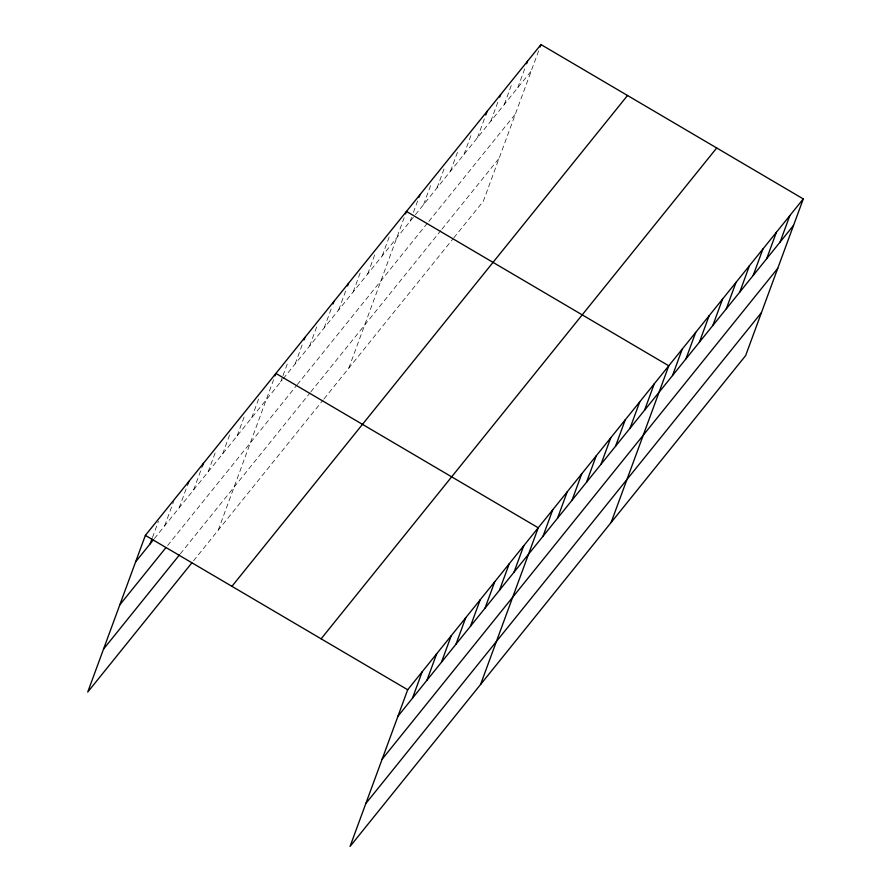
<?xml version="1.0" encoding="UTF-8"?>
<svg xmlns="http://www.w3.org/2000/svg" width="891" height="891" viewBox="0 0 891 891"><rect width="100%" height="100%" fill="white"/><g stroke="black" fill="none" stroke-linecap="round" stroke-linejoin="round"><path stroke-width="0.67" stroke-dasharray="4.46 3.34" d="M152.461 537.551L158.487 521.168M164.646 525.846L173.912 500.653M179.158 507.848L187.956 483.924M193.659 489.85L202.469 465.926M208.16 471.851L215.577 451.704M222.672 453.853L229.622 434.964M237.173 435.855L244.591 415.707M251.674 417.857L259.092 397.709M218.262 530.1L273.593 379.711M280.687 381.871L282.536 376.826M283.004 375.568L288.105 361.713M295.188 363.873L302.606 343.714M309.7 345.875L317.107 325.716M324.201 327.877L331.619 307.718M338.703 309.879L346.12 289.72M353.215 291.88L361.089 270.463M367.716 273.882L375.59 252.465M382.217 255.884L390.102 234.467M348.804 368.128L404.146 217.738M410.172 221.202L411.564 217.415M413.424 212.381L417.589 201.043M423.626 204.507L431.044 184.359M437.08 187.823L444.03 168.922M450.523 171.128L457.473 152.238M463.977 154.444L471.851 133.026M477.431 137.749L484.838 117.601M490.874 121.065L498.292 100.917M504.328 104.381L511.746 84.222M517.771 87.686L525.189 67.538M538.643 50.843L483.312 201.243L453.887 237.741M154.41 538.554L282.391 379.744M283.249 378.686L531.225 71.002M167.608 545.537L296.447 385.669M297.293 384.611L427.992 222.449M428.827 221.414L515.41 113.981M180.327 553.823L310.012 392.898M310.87 391.84L441.112 230.234M441.958 229.187L499.116 158.264M193.525 560.807L323.21 399.892M324.068 398.823L453.04 238.788"/><path stroke-width="1.34" d="M803.281 198.916L407.688 689.757L350.04 846.45L745.633 355.609L803.281 198.916L540.96 44.55L145.367 535.391L87.719 692.084L191.81 562.923M150.145 543.844L151.993 538.81M187.956 483.924L188.881 481.396M202.469 465.926L203.393 463.398M274.985 375.935L275.909 373.418L538.242 527.784L480.583 684.477M303.998 339.939L304.922 337.422M333.011 303.942L333.936 301.425M347.512 285.944L348.437 283.427M405.528 213.951L406.463 211.434L668.785 365.8L611.126 522.494M418.982 197.267L419.906 194.75M485.762 115.084L487.154 111.308M499.684 97.13L500.608 94.613M526.581 63.762L527.505 61.234M540.035 47.067L540.96 44.55M412.466 698.21L422.2 671.758M426.967 680.212L436.701 653.76M441.479 662.213L451.202 635.762M455.98 644.215L465.715 617.775M470.481 626.217L480.216 599.777M484.994 608.219L494.728 581.778M499.495 590.232L509.229 563.78M513.996 572.234L523.73 545.782M543.009 536.237L552.743 509.786M557.51 518.239L567.244 491.787M572.022 500.241L581.756 473.789M586.523 482.243L596.257 455.791M601.024 464.244L610.758 437.793M615.536 446.246L625.27 419.795M630.037 428.248L639.771 401.796M644.549 410.25L654.272 383.798M672.493 375.568L682.228 349.116M685.947 358.873L695.682 332.432M699.402 342.189L709.125 315.737M712.845 325.493L722.579 299.053M726.299 308.809L736.033 282.358M739.753 292.125L749.476 265.674M753.196 275.43L762.93 248.979M766.65 258.746L776.384 232.295M780.104 242.051L789.827 215.611M135.644 561.842L153.553 539.612M119.828 604.822L165.904 547.653M103.534 649.105L179.47 554.881M231.938 586.334L627.52 95.493M321.128 638.814L716.709 147.973M397.965 716.208L793.547 225.367M382.15 759.188L777.732 268.347M365.856 803.47L761.437 312.63M145.367 535.391L407.688 689.757"/></g></svg>
